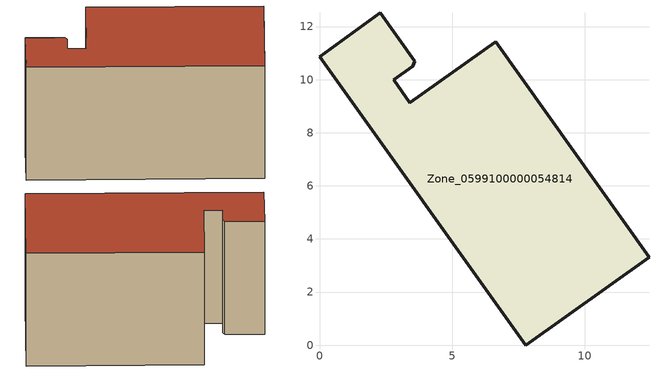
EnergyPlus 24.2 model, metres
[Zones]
Zone_0599100000054814
 floor ground (C_G): 2.29,12.52 3.58,10.69 3.51,10.5 2.79,9.99 3.4,9.14 6.63,11.43 12.41,3.31 7.76,0 0,10.87 z0
 wall outside (C_F): 7.76,0 12.41,3.31 6.63,11.43 3.4,9.14 2.79,9.99 3.51,10.5 3.58,10.69 2.29,12.52 0,10.87 7.76,0 z0:7.77
 roof outside (C_R): 3.58,10.69 2.29,12.52 0,10.87 7.76,0 12.41,3.31 6.63,11.43 3.4,9.14 2.79,9.99 3.51,10.5 z7.77
[BUILDING]
Pand.0599100000054814: North Axis=0; Terrain=City; Loads Convergence Tolerance Value=0.04; Temperature Convergence Tolerance Value=0.4; Solar Distribution=FullExterior; Maximum Number of Warmup Days=25; Minimum Number of Warmup Days=1
[Site:Location]
Rotterdam.The.Hague.AP_ZH_NLD Design_Conditions: Latitude=51.96; Longitude=4.45; Time Zone=1; Elevation=-4.5
[SITE:GROUNDTEMPERATURE:BUILDINGSURFACE]
18, 18, 18, 18, 18, 18, 18, 18, 18, 18, 18, 18
[MATERIAL] Thermal Absorptance=0.9; Solar Absorptance=0.7; Visible Absorptance=0.7
Name | Roughness | Thickness | Conductivity | Density | Specific Heat
G.TI.1975-1991 | MediumSmooth | 0.15 | 0.288461 | 540 | 1210
F.TI.1975-1991 | Rough | 0.3 | 0.230769 | 1920 | 840
R.TI.1975-1991 | MediumRough | 0.2 | 0.153846 | 1500 | 1000
[CONSTRUCTION]
C_G: G.TI.1975-1991
C_F: F.TI.1975-1991
C_R: R.TI.1975-1991
[ZONE]
Zone_0599100000054814: Type=1; Multiplier=1; Ceiling Height=Autocalculate; Volume=Autocalculate; Floor Area=autocalculate; Part of Total Floor Area=Yes
[ZONEINFILTRATION:DESIGNFLOWRATE]
Infil_Zone_0599100000054814: Zone or ZoneList or Space or SpaceList=Zone_0599100000054814; Schedule=AlwaysOn; Design Flow Rate Calculation Method=Flow/Area; Flow Rate per Floor Area=0.003; Constant Term Coefficient=1; Temperature Term Coefficient=0; Velocity Term Coefficient=0; Velocity Squared Term Coefficient=0
[HVACTEMPLATE:ZONE:IDEALLOADSAIRSYSTEM]
Zone_0599100000054814: Maximum Heating Supply Air Temperature=50; Minimum Cooling Supply Air Temperature=13; Maximum Heating Supply Air Humidity Ratio=0.0156; Minimum Cooling Supply Air Humidity Ratio=0.0077; Heating Limit=NoLimit; Cooling Limit=NoLimit; Dehumidification Control Type=ConstantSensibleHeatRatio; Cooling Sensible Heat Ratio=0.7; Dehumidification Setpoint=60; Humidification Control Type=None; Humidification Setpoint=30; Outdoor Air Method=None; Outdoor Air Flow Rate per Person=0.00944; Outdoor Air Flow Rate per Zone Floor Area=0; Outdoor Air Flow Rate per Zone=0; Demand Controlled Ventilation Type=None; Outdoor Air Economizer Type=NoEconomizer; Heat Recovery Type=None; Sensible Heat Recovery Effectiveness=0.7; Latent Heat Recovery Effectiveness=0.65
[ZONECONTROL:THERMOSTAT]
ThermostatControl_Zone_0599100000054814: Zone or ZoneList=Zone_0599100000054814; Control Type Schedule=DualSetpointControlType; Control 1=Thermostat_Zone_0599100000054814; Temperature Difference Between Cutout And Setpoint=0
[THERMOSTATSETPOINT:DUALSETPOINT]
Thermostat_Zone_0599100000054814: Heating Setpoint Temperature Schedule=HeatingSetpoint_Zone_0599100000054814; Cooling Setpoint Temperature Schedule=CoolingSetpoint_Zone_0599100000054814
[SCHEDULE:COMPACT]
HeatingSetpoint_Zone_0599100000054814: Through: 12/31, For: AllDays, Until: 24:00, 21
CoolingSetpoint_Zone_0599100000054814: Through: 12/31, For: AllDays, Until: 24:00, 24
DualSetpointControlType: Through: 12/31, For: AllDays, Until: 24:00, 4
AlwaysOn: Through: 12/31, For: AllDays, Until: 24:00, 1
